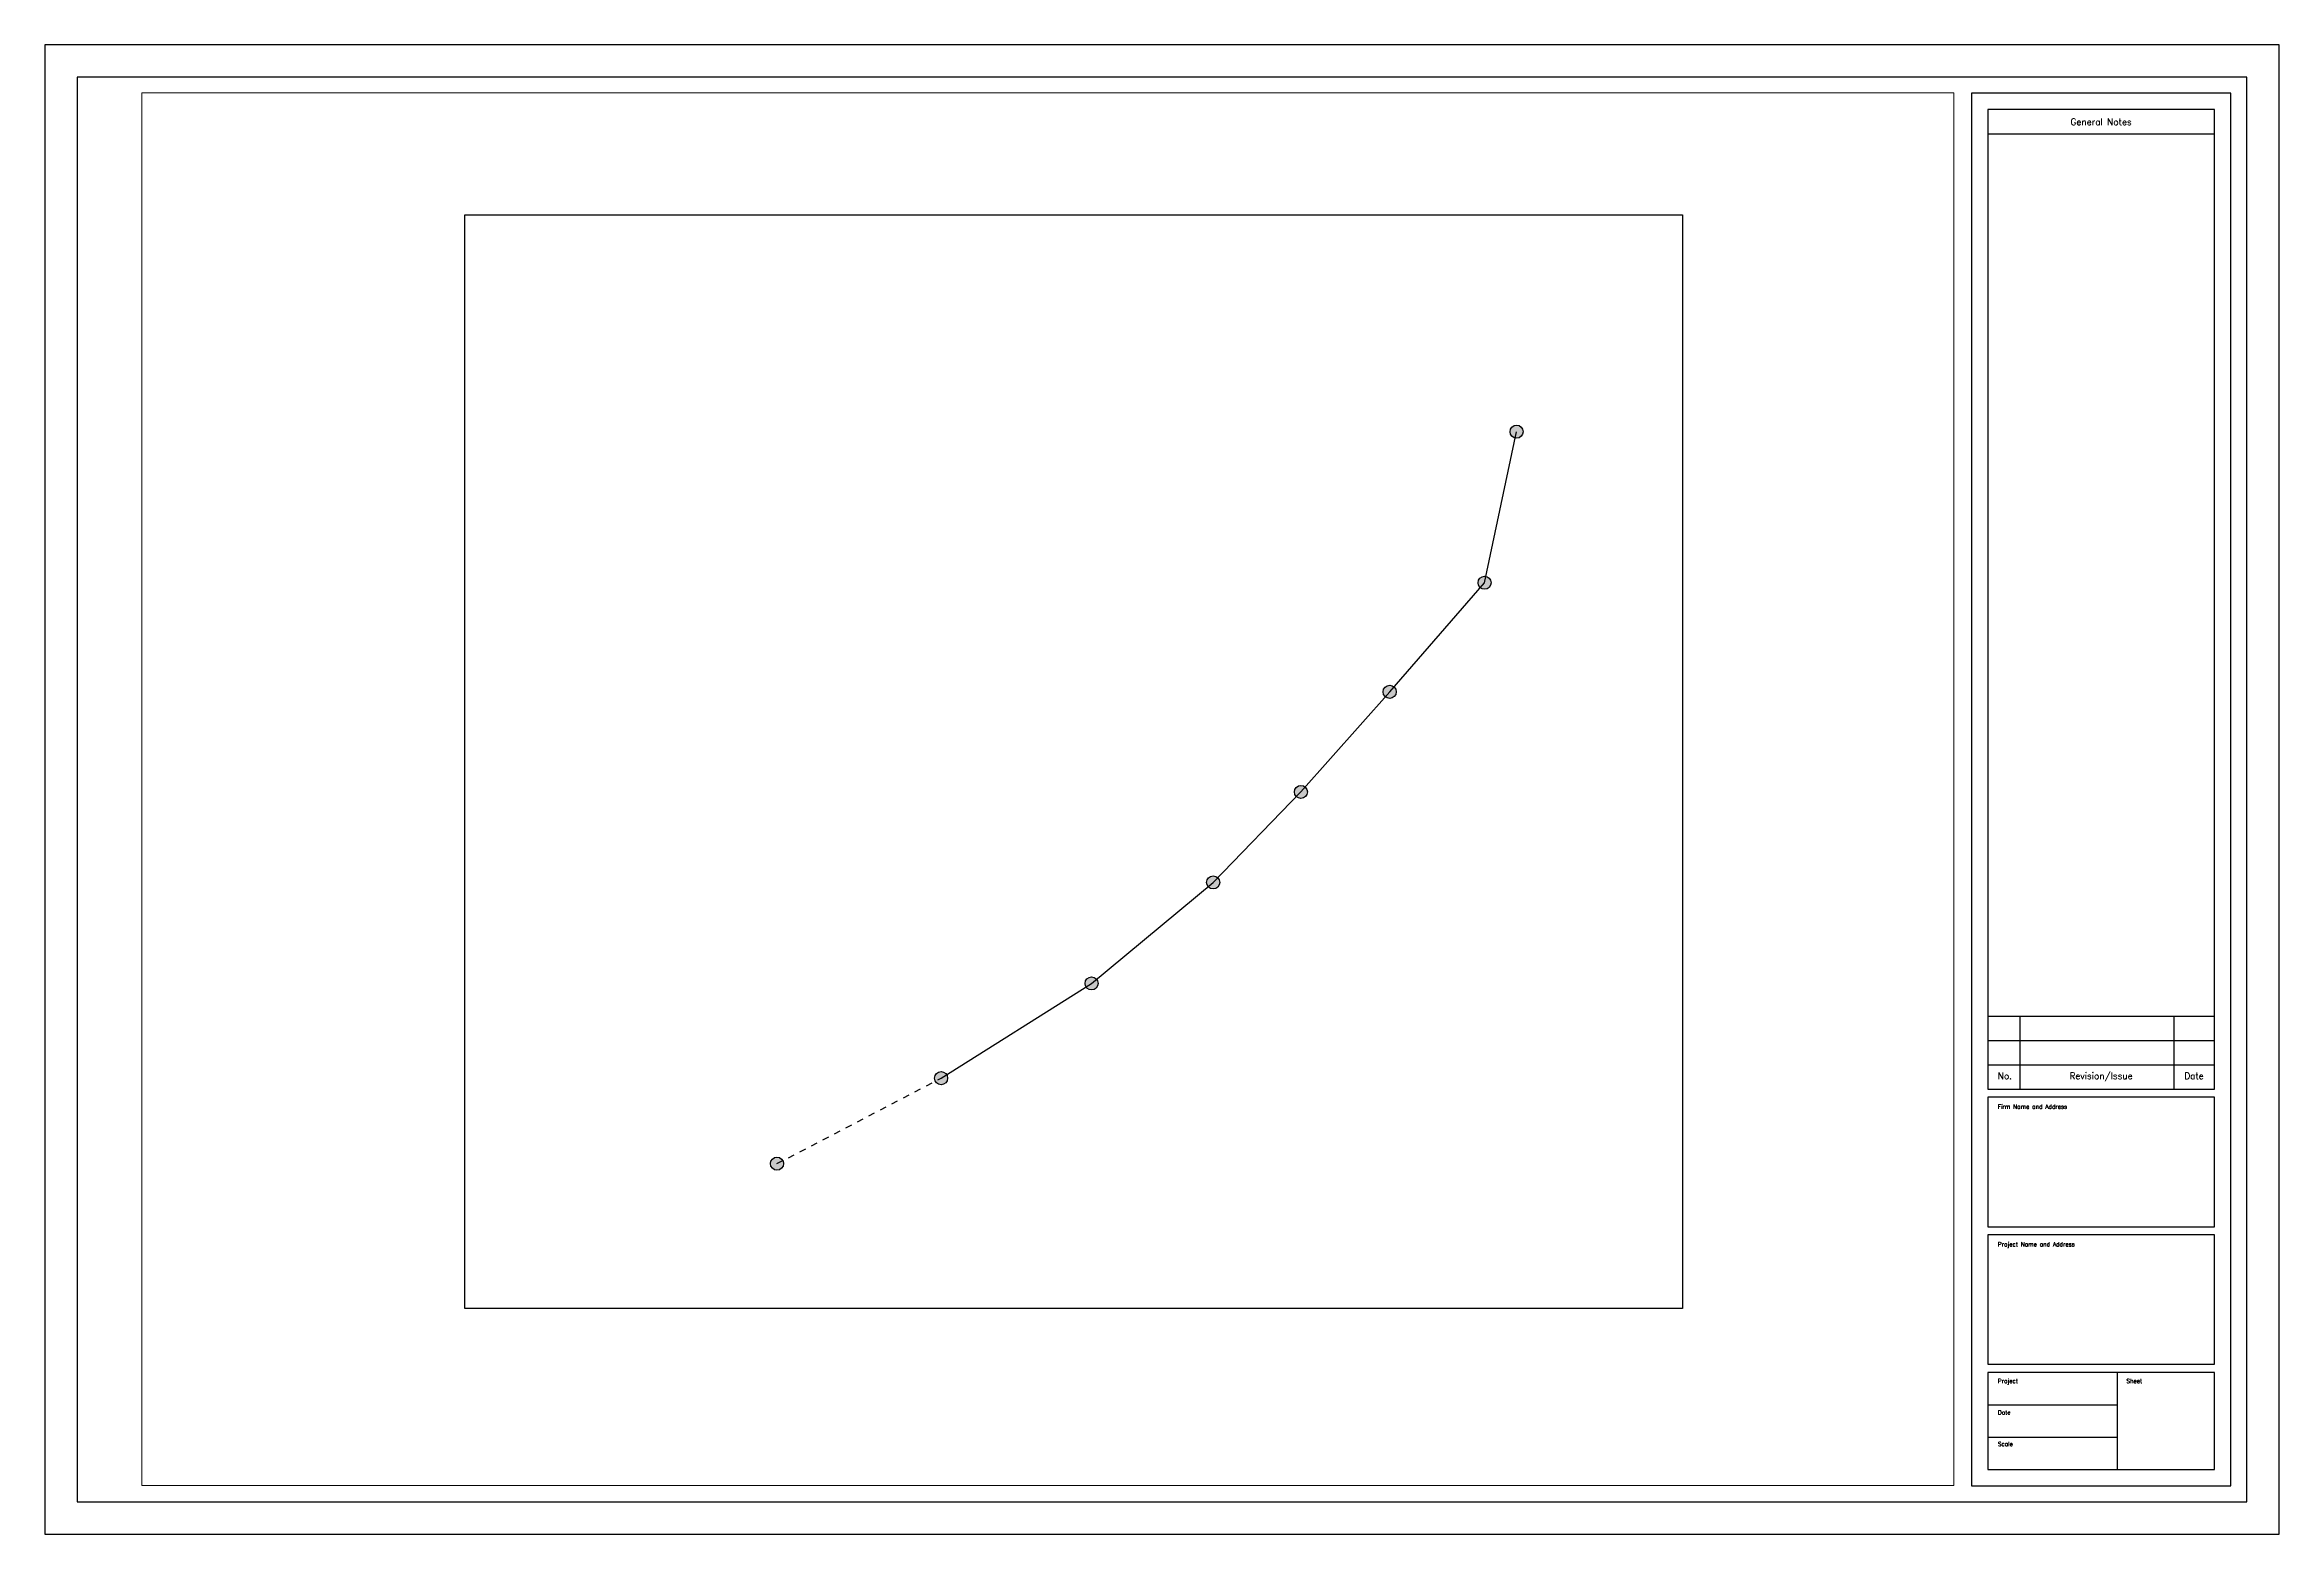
# Paper-space layout 'D-Size Layout' of a CAD drawing. Header units: inches. Extents: x 0 to 34.5, y 0 to 23.
import ezdxf
from ezdxf.enums import TextEntityAlignment as Align

# ---------------------------------------------------------------- set-up
doc = ezdxf.new("R2010")
doc.units = ezdxf.units.IN
doc.header["$LTSCALE"] = 48
doc.header["$MEASUREMENT"] = 0
doc.linetypes.add('DASHED', pattern=[0.75, 0.5, -0.25])
doc.layers.add('Title Block', color=7, linetype='Continuous')
doc.layers.add('Viewport', color=5, linetype='Continuous')
doc.styles.add('Roman', font='romans')
picture_1 = doc.add_image_def('image1.png', size_in_pixel=(502, 451))

# ---------------------------------------------------------------- blocks, each defined once
blk = doc.blocks.new('Architectural Title Block')
for p, q in [((34.5, 23), (0, 23)), ((0, 23), (0, 0)), ((34.5, 0), (34.5, 23)), ((34, 22.5), (0.5, 22.5)), ((0.5, 22.5), (0.5, 0.5)), ((34, 0.5), (34, 22.5)), ((33.75, 22.25), (29.75, 22.25)), ((29.75, 22.25), (29.75, 0.75)), ((33.75, 0.75), (33.75, 22.25)), ((33.5, 22), (30, 22)), ((30, 22), (30, 6.875)), ((33.5, 6.875), (33.5, 22)), ((30, 21.625), (33.5, 21.625)), ((30, 8), (33.5, 8)), ((30.5, 6.875), (30.5, 8)), ((32.875, 6.875), (32.875, 8)), ((30, 7.625), (33.5, 7.625)), ((30, 7.25), (33.5, 7.25)), ((30, 6.875), (33.5, 6.875)), ((33.5, 6.75), (30, 6.75)), ((30, 6.75), (30, 4.75)), ((33.5, 4.75), (33.5, 6.75)), ((30, 4.75), (33.5, 4.75)), ((33.5, 4.625), (30, 4.625)), ((30, 4.625), (30, 2.625)), ((33.5, 2.625), (33.5, 4.625)), ((30, 2.625), (33.5, 2.625)), ((33.5, 2.5), (30, 2.5)), ((30, 2.5), (30, 1)), ((32, 1), (32, 2.5)), ((33.5, 1), (33.5, 2.5)), ((30, 2), (32, 2)), ((30, 1.5), (32, 1.5)), ((29.75, 0.75), (33.75, 0.75)), ((30, 1), (33.5, 1)), ((0.5, 0.5), (34, 0.5)), ((0, 0), (34.5, 0))]:
    blk.add_line(p, q)
at = {"style": 'Roman'}
for s, p in [('General Notes', (31.7483, 21.8078)), ('No.', (30.2636, 7.0784)), ('Revision/Issue', (31.7483, 7.0784)), ('Date', (33.1838, 7.0784))]:
    blk.add_text(s, height=0.1, dxfattribs=at).set_placement(p, align=Align.MIDDLE_CENTER)
for s, p in [('Firm Name and Address', (30.1554, 6.5711)), ('Project Name and Address', (30.1554, 4.4461)), ('Project', (30.1554, 2.3346)), ('Sheet', (32.1399, 2.3346)), ('Date', (30.1554, 1.8489)), ('Scale', (30.1554, 1.3632))]:
    blk.add_text(s, height=0.065, dxfattribs=at).set_placement(p)
at = {"color": 0, "style": 'Roman', "flags": 8}
for tag, p in [('FNAME', (-0.05, 6)), ('REVDATE', (-0.05, 3)), ('USER', (-0.05, 0))]:
    blk.add_attdef(tag, p, '', height=0.15, rotation=90, dxfattribs=at)

psp = doc.layouts.new('D-Size Layout')

# ---------------------------------------------------------------- hatches: boundary and pattern name
h = psp.add_hatch(color=256)
h.dxf.hatch_style = 1
h.paths.add_polyline_path([(16.264, 8.506, 1), (16.062, 8.506, 1)])
h.paths.add_polyline_path([(11.407, 5.723, 1), (11.205, 5.723, 1)])
h.paths.add_polyline_path([(13.738, 7.043, 1), (13.94, 7.043, 1)])
h.paths.add_polyline_path([(17.939, 10.066, 1), (18.141, 10.066, 1)])
h.paths.add_polyline_path([(19.294, 11.462, 1), (19.496, 11.462, 1)])
h.paths.add_polyline_path([(20.866, 13.008, 1), (20.664, 13.008, 1)])
h.paths.add_polyline_path([(22.331, 14.692, 1), (22.129, 14.692, 1)])
h.paths.add_polyline_path([(22.825, 17.025, 1), (22.623, 17.025, 1)])

# ---------------------------------------------------------------- linework, layer by layer
at = {"linetype": 'DASHED'}
for p, q in [((22.23, 14.692), (22.724, 17.025)), ((20.765, 13.008), (22.23, 14.692)), ((19.395, 11.462), (20.765, 13.008)), ((18.04, 10.066), (19.395, 11.462)), ((16.163, 8.506), (18.04, 10.066)), ((13.839, 7.043), (16.163, 8.506))]:
    psp.add_line(p, q, dxfattribs=at)
at = {"linetype": 'DASHED', "ltscale": 0.0001}
psp.add_line((11.306, 5.723), (13.839, 7.043), dxfattribs=at)
for centre in [(22.724, 17.025), (22.23, 14.692), (20.765, 13.008), (19.395, 11.462), (18.04, 10.066), (16.163, 8.506), (13.839, 7.043), (11.306, 5.723)]:
    psp.add_circle(centre, 0.101)

# ---------------------------------------------------------------- block references
at = {"layer": 'Title Block'}
psp.add_blockref('Architectural Title Block', (0, 0), dxfattribs=at)

# ---------------------------------------------------------------- pictures from other files: only their frames are drawn
at = {"linetype": 'DASHED'}
image = psp.add_image(picture_1, insert=(6.488, 3.487), size_in_units=(18.798, 16.888), dxfattribs=at)
image.dxf.flags = 15

# ---------------------------------------------------------------- viewports
at = {"layer": 'Viewport'}
psp.add_viewport(center=(15.488, 11.505), size=(27.976, 21.4991), view_center_point=(605.967, 465.994), view_height=1031.95692, dxfattribs=at)

doc.saveas('drawing.dxf')
